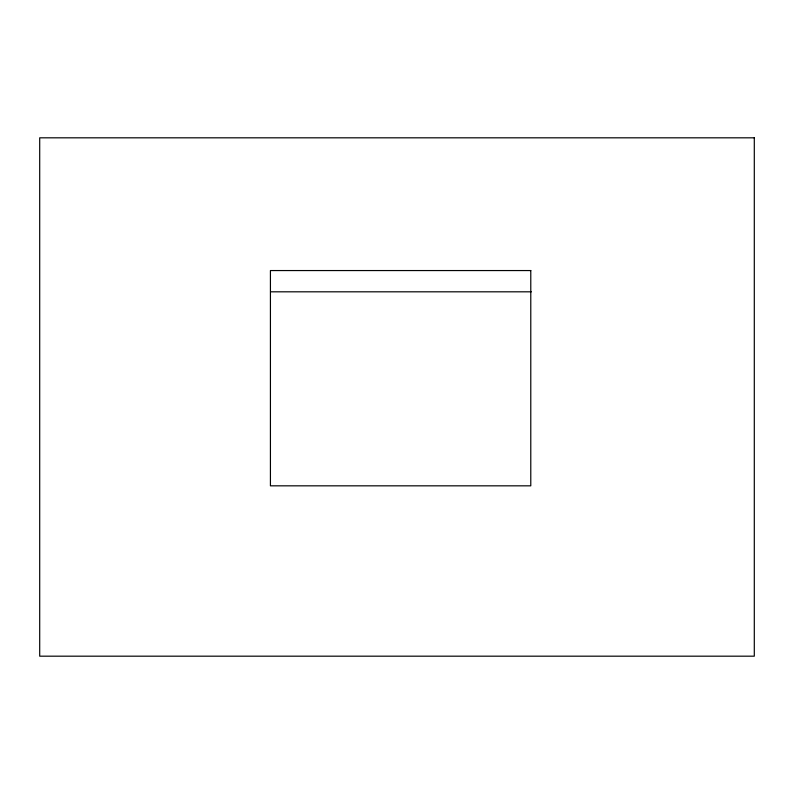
<?xml version="1.0" encoding="UTF-8"?>
<svg xmlns="http://www.w3.org/2000/svg" width="794" height="794" viewBox="0 0 794 794"><rect width="100%" height="100%" fill="white"/><g stroke="black" fill="none" stroke-linecap="round" stroke-linejoin="round"><path stroke-width="1.19" d="M270.655 291.815L531.295 291.815M754.3 137.819L39.7 137.819L39.7 656.181L754.3 656.181L754.3 137.819M530.779 270.556L270.426 270.556L270.426 485.829L530.779 485.829L530.779 270.556"/></g></svg>
